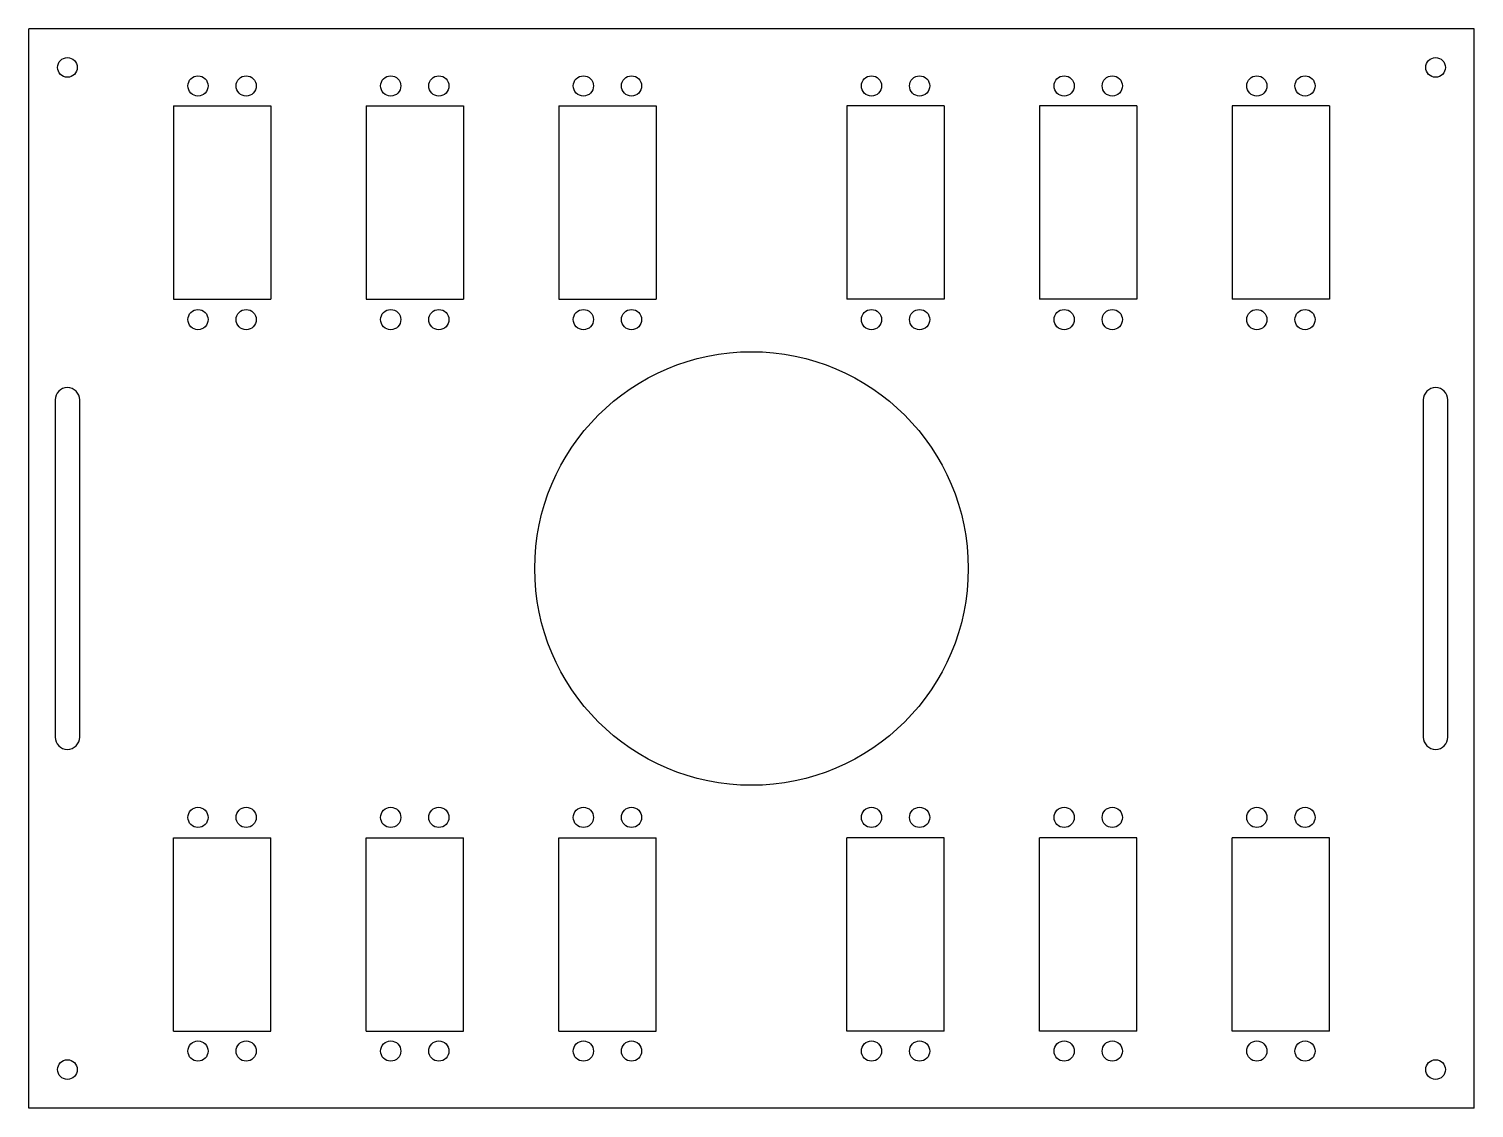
# Model space of a CAD drawing. Header units: millimetres. Extents: x -150 to 150, y -112 to 112.
import ezdxf

# ---------------------------------------------------------------- set-up
doc = ezdxf.new("R2010")
doc.units = ezdxf.units.MM

msp = doc.modelspace()

# ---------------------------------------------------------------- linework, layer by layer
at = {"color": 7, "linetype": 'Continuous', "lineweight": 25}
for p, q in [((-150, -112), (-150, 112)), ((150, 112), (-150, 112)), ((150, -112), (150, 112)), ((-120, 96), (-120, 55.9)), ((-120, 96), (-99.8, 96)), ((-99.8, 96), (-99.8, 55.9)), ((-80, 96), (-80, 55.9)), ((-80, 96), (-59.8, 96)), ((-59.8, 96), (-59.8, 55.9)), ((-40, 96), (-40, 55.9)), ((-40, 96), (-19.8, 96)), ((-19.8, 96), (-19.8, 55.9)), ((19.8, 96), (19.8, 55.9)), ((40, 96), (19.8, 96)), ((40, 96), (40, 55.9)), ((59.8, 96), (59.8, 55.9)), ((80, 96), (59.8, 96)), ((80, 96), (80, 55.9)), ((99.8, 96), (99.8, 55.9)), ((120, 96), (99.8, 96)), ((120, 96), (120, 55.9)), ((-120, 55.9), (-99.8, 55.9)), ((-80, 55.9), (-59.8, 55.9)), ((-40, 55.9), (-19.8, 55.9)), ((40, 55.9), (19.8, 55.9)), ((80, 55.9), (59.8, 55.9)), ((120, 55.9), (99.8, 55.9)), ((-144.55, 35), (-144.55, -35)), ((-139.45, -35), (-139.45, 35)), ((139.45, 35), (139.45, -35)), ((144.55, -35), (144.55, 35)), ((-120, -55.9), (-99.8, -55.9)), ((-120, -96), (-120, -55.9)), ((-99.8, -96), (-99.8, -55.9)), ((-80, -55.9), (-59.8, -55.9)), ((-80, -96), (-80, -55.9)), ((-59.8, -96), (-59.8, -55.9)), ((-40, -55.9), (-19.8, -55.9)), ((-40, -96), (-40, -55.9)), ((-19.8, -96), (-19.8, -55.9)), ((19.8, -96), (19.8, -55.9)), ((40, -55.9), (19.8, -55.9)), ((40, -96), (40, -55.9)), ((59.8, -96), (59.8, -55.9)), ((80, -55.9), (59.8, -55.9)), ((80, -96), (80, -55.9)), ((99.8, -96), (99.8, -55.9)), ((120, -55.9), (99.8, -55.9)), ((120, -96), (120, -55.9)), ((-120, -96), (-99.8, -96)), ((-80, -96), (-59.8, -96)), ((-40, -96), (-19.8, -96)), ((40, -96), (19.8, -96)), ((80, -96), (59.8, -96)), ((120, -96), (99.8, -96)), ((150, -112), (-150, -112))]:
    msp.add_line(p, q, dxfattribs=at)
for centre, radius in [((-142, 104), 2.05), ((142, 104), 2.05), ((-114.9, 100.16), 2.1), ((-104.9, 100.16), 2.1), ((-74.9, 100.16), 2.1), ((-64.9, 100.16), 2.1), ((-34.9, 100.16), 2.1), ((-24.9, 100.16), 2.1), ((24.9, 100.16), 2.1), ((34.9, 100.16), 2.1), ((64.9, 100.16), 2.1), ((74.9, 100.16), 2.1), ((104.9, 100.16), 2.1), ((114.9, 100.16), 2.1), ((-114.9, 51.66), 2.1), ((-104.9, 51.66), 2.1), ((-74.9, 51.66), 2.1), ((-64.9, 51.66), 2.1), ((-34.9, 51.66), 2.1), ((-24.9, 51.66), 2.1), ((24.9, 51.66), 2.1), ((34.9, 51.66), 2.1), ((64.9, 51.66), 2.1), ((74.9, 51.66), 2.1), ((104.9, 51.66), 2.1), ((114.9, 51.66), 2.1), ((0, 0), 45), ((-114.9, -51.66), 2.1), ((-104.9, -51.66), 2.1), ((-74.9, -51.66), 2.1), ((-64.9, -51.66), 2.1), ((-34.9, -51.66), 2.1), ((-24.9, -51.66), 2.1), ((24.9, -51.66), 2.1), ((34.9, -51.66), 2.1), ((64.9, -51.66), 2.1), ((74.9, -51.66), 2.1), ((104.9, -51.66), 2.1), ((114.9, -51.66), 2.1), ((-114.9, -100.16), 2.1), ((-104.9, -100.16), 2.1), ((-74.9, -100.16), 2.1), ((-64.9, -100.16), 2.1), ((-34.9, -100.16), 2.1), ((-24.9, -100.16), 2.1), ((24.9, -100.16), 2.1), ((34.9, -100.16), 2.1), ((64.9, -100.16), 2.1), ((74.9, -100.16), 2.1), ((104.9, -100.16), 2.1), ((114.9, -100.16), 2.1), ((-142, -104), 2.05), ((142, -104), 2.05)]:
    msp.add_circle(centre, radius, dxfattribs=at)
for centre, start, end in [((-142, 35), 0, 180), ((142, 35), 0, 180), ((-142, -35), 180, 0), ((142, -35), 180, 0)]:
    msp.add_arc(centre, 2.55, start, end, dxfattribs=at)

doc.saveas('drawing.dxf')
